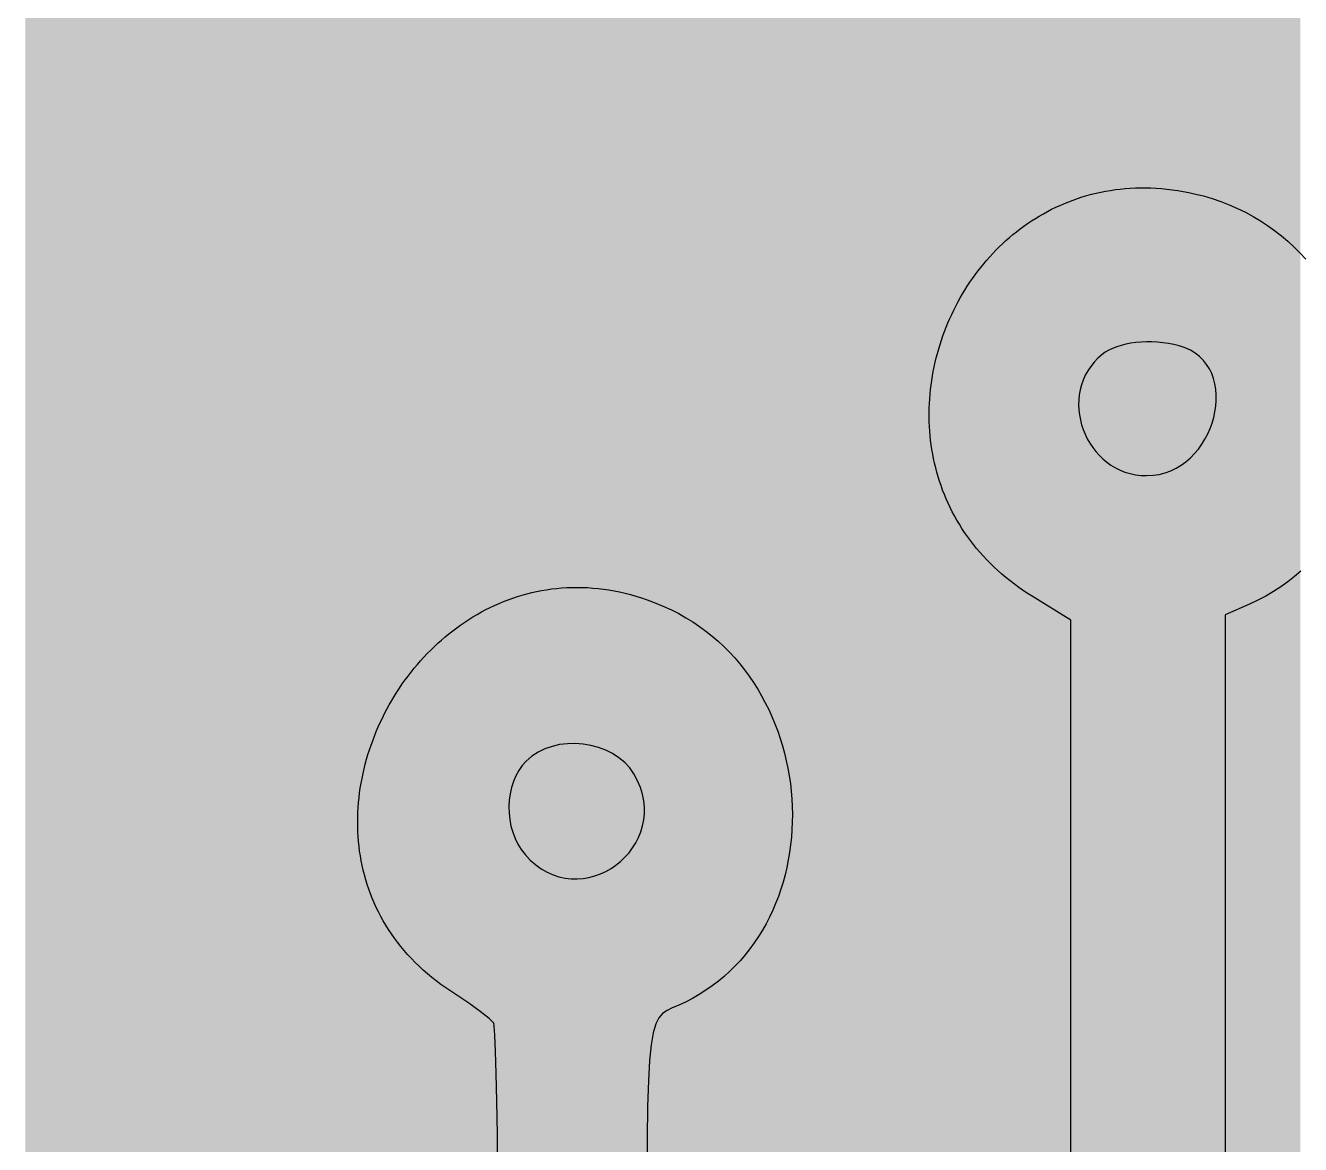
# Model space of a CAD drawing. Header units: inches. Extents: x -14 to 338, y 0 to 125.
# Drawn here: x 19.329 to 22.33, y 62.623 to 65.257 of the extents above; entities that cross this region are included whole.
import ezdxf

# ---------------------------------------------------------------- set-up
doc = ezdxf.new("R2010")
doc.units = ezdxf.units.IN
doc.layers.add('Bottom Layer', color=5, linetype='Continuous')
doc.layers.add('Bottom Overlay', color=54, linetype='Continuous')

# ---------------------------------------------------------------- blocks, each defined once
blk = doc.blocks.new('IMPORTED_IMAGE_B_2')
at = {"layer": 'Bottom Overlay'}
for p, q in [((9.2127, -0.0014), (9.2238, 0.0013)), ((9.2238, 0.0013), (9.2349, 0.0037)), ((9.2349, 0.0037), (9.2462, 0.0059)), ((9.2462, 0.0059), (9.2576, 0.0079)), ((9.2576, 0.0079), (9.2692, 0.0096)), ((9.2692, 0.0096), (9.2808, 0.011)), ((9.2808, 0.011), (9.2926, 0.0121)), ((9.2926, 0.0121), (9.3044, 0.0129)), ((9.3044, 0.0129), (9.3164, 0.0135)), ((9.3164, 0.0135), (9.3285, 0.0138)), ((9.3285, 0.0138), (9.3407, 0.0138)), ((9.3407, 0.0138), (9.353, 0.0135)), ((9.353, 0.0135), (9.3654, 0.0129)), ((9.3654, 0.0129), (9.3779, 0.012)), ((9.3779, 0.012), (9.3905, 0.0108)), ((9.3905, 0.0108), (9.4032, 0.0092)), ((9.4032, 0.0092), (9.416, 0.0074)), ((9.416, 0.0074), (9.4289, 0.0053)), ((9.4289, 0.0053), (9.4419, 0.0028)), ((9.4419, 0.0028), (9.455, 0)), ((9.455, 0), (9.4764, -0.0053)), ((9.1289, -0.0319), (9.1389, -0.0273)), ((9.1389, -0.0273), (9.1491, -0.0229)), ((9.1491, -0.0229), (9.1594, -0.0187)), ((9.1594, -0.0187), (9.1698, -0.0148)), ((9.1698, -0.0148), (9.1803, -0.0111)), ((9.1803, -0.0111), (9.191, -0.0076)), ((9.191, -0.0076), (9.2018, -0.0044)), ((9.2018, -0.0044), (9.2127, -0.0014)), ((9.4764, -0.0053), (9.4973, -0.0114)), ((9.4973, -0.0114), (9.5176, -0.0183)), ((9.5176, -0.0183), (9.5373, -0.026)), ((9.5373, -0.026), (9.5565, -0.0344)), ((9.0717, -0.0641), (9.0809, -0.0582)), ((9.0809, -0.0582), (9.0902, -0.0525)), ((9.0902, -0.0525), (9.0997, -0.047)), ((9.0997, -0.047), (9.1093, -0.0418)), ((9.1093, -0.0418), (9.1191, -0.0367)), ((9.1191, -0.0367), (9.1289, -0.0319)), ((9.5565, -0.0344), (9.5752, -0.0435)), ((9.5752, -0.0435), (9.5932, -0.0533)), ((9.5932, -0.0533), (9.6107, -0.0637)), ((9.0281, -0.0963), (9.0365, -0.0895)), ((9.0365, -0.0895), (9.0451, -0.0828)), ((9.0451, -0.0828), (9.0538, -0.0764)), ((9.0538, -0.0764), (9.0627, -0.0701)), ((9.0627, -0.0701), (9.0717, -0.0641)), ((9.6107, -0.0637), (9.6276, -0.0748)), ((9.6276, -0.0748), (9.644, -0.0866)), ((9.644, -0.0866), (9.6598, -0.0989)), ((8.9959, -0.1253), (9.0037, -0.1178)), ((9.0037, -0.1178), (9.0117, -0.1104)), ((9.0117, -0.1104), (9.0198, -0.1033)), ((9.0198, -0.1033), (9.0281, -0.0963)), ((9.6598, -0.0989), (9.675, -0.1117)), ((9.675, -0.1117), (9.6896, -0.1252)), ((8.9663, -0.1568), (8.9734, -0.1487)), ((8.9734, -0.1487), (8.9808, -0.1408)), ((8.9808, -0.1408), (8.9882, -0.1329)), ((8.9882, -0.1329), (8.9959, -0.1253)), ((9.6896, -0.1252), (9.7036, -0.1391)), ((9.7036, -0.1391), (9.7171, -0.1536)), ((8.9458, -0.182), (8.9524, -0.1735)), ((8.9524, -0.1735), (8.9593, -0.1651)), ((8.9593, -0.1651), (8.9663, -0.1568)), ((8.9208, -0.2175), (8.9268, -0.2084)), ((8.9268, -0.2084), (8.933, -0.1995)), ((8.933, -0.1995), (8.9393, -0.1907)), ((8.9393, -0.1907), (8.9458, -0.182)), ((8.904, -0.2453), (8.9094, -0.2359)), ((8.9094, -0.2359), (8.9151, -0.2267)), ((8.9151, -0.2267), (8.9208, -0.2175)), ((8.8888, -0.2741), (8.8937, -0.2644)), ((8.8937, -0.2644), (8.8988, -0.2548)), ((8.8988, -0.2548), (8.904, -0.2453)), ((8.8753, -0.3038), (8.8796, -0.2938)), ((8.8796, -0.2938), (8.8841, -0.2839)), ((8.8841, -0.2839), (8.8888, -0.2741)), ((8.8634, -0.3341), (8.8672, -0.3239)), ((8.8672, -0.3239), (8.8711, -0.3138)), ((8.8711, -0.3138), (8.8753, -0.3038)), ((8.8534, -0.3652), (8.8565, -0.3548)), ((8.8565, -0.3548), (8.8599, -0.3444)), ((8.8599, -0.3444), (8.8634, -0.3341)), ((9.2827, -0.3568), (9.2723, -0.3601)), ((9.2938, -0.3541), (9.2827, -0.3568)), ((9.2827, -0.3568), (9.2827, -0.3568)), ((9.3053, -0.3519), (9.2938, -0.3541)), ((9.2938, -0.3541), (9.2938, -0.3541)), ((9.3173, -0.3503), (9.3053, -0.3519)), ((9.3053, -0.3519), (9.3053, -0.3519)), ((9.3297, -0.3492), (9.3173, -0.3503)), ((9.3173, -0.3503), (9.3173, -0.3503)), ((9.3423, -0.3487), (9.3297, -0.3492)), ((9.3297, -0.3492), (9.3297, -0.3492)), ((9.3551, -0.3488), (9.3423, -0.3487)), ((9.3423, -0.3487), (9.3423, -0.3487)), ((9.3681, -0.3495), (9.3551, -0.3488)), ((9.3551, -0.3488), (9.3551, -0.3488)), ((9.3811, -0.3507), (9.3681, -0.3495)), ((9.3681, -0.3495), (9.3681, -0.3495)), ((9.3941, -0.3526), (9.3811, -0.3507)), ((9.3811, -0.3507), (9.3811, -0.3507)), ((9.407, -0.3551), (9.3941, -0.3526)), ((9.3941, -0.3526), (9.3941, -0.3526)), ((9.4197, -0.3581), (9.407, -0.3551)), ((9.407, -0.3551), (9.407, -0.3551)), ((9.4335, -0.3627), (9.4197, -0.3581)), ((9.4197, -0.3581), (9.4197, -0.3581)), ((8.8451, -0.3967), (8.8477, -0.3861)), ((8.8477, -0.3861), (8.8504, -0.3756)), ((8.8504, -0.3756), (8.8534, -0.3652)), ((9.2279, -0.3871), (9.219, -0.3965)), ((9.2379, -0.3783), (9.2279, -0.3871)), ((9.2279, -0.3871), (9.2279, -0.3871)), ((9.2452, -0.373), (9.2379, -0.3783)), ((9.2379, -0.3783), (9.2379, -0.3783)), ((9.2535, -0.3682), (9.2452, -0.373)), ((9.2452, -0.373), (9.2452, -0.373)), ((9.2625, -0.3639), (9.2535, -0.3682)), ((9.2535, -0.3682), (9.2535, -0.3682)), ((9.2723, -0.3601), (9.2625, -0.3639)), ((9.2625, -0.3639), (9.2625, -0.3639)), ((9.2723, -0.3601), (9.2723, -0.3601)), ((9.446, -0.3684), (9.4335, -0.3627)), ((9.4335, -0.3627), (9.4335, -0.3627)), ((9.4573, -0.3753), (9.446, -0.3684)), ((9.446, -0.3684), (9.446, -0.3684)), ((9.4674, -0.3832), (9.4573, -0.3753)), ((9.4573, -0.3753), (9.4573, -0.3753)), ((9.4763, -0.3921), (9.4674, -0.3832)), ((9.4674, -0.3832), (9.4674, -0.3832)), ((8.8387, -0.4287), (8.8407, -0.418)), ((8.8407, -0.418), (8.8428, -0.4073)), ((8.8428, -0.4073), (8.8451, -0.3967)), ((9.2042, -0.4166), (9.1983, -0.4273)), ((9.2111, -0.4063), (9.2042, -0.4166)), ((9.2042, -0.4166), (9.2042, -0.4166)), ((9.219, -0.3965), (9.2111, -0.4063)), ((9.2111, -0.4063), (9.2111, -0.4063)), ((9.219, -0.3965), (9.219, -0.3965)), ((9.4839, -0.4018), (9.4763, -0.3921)), ((9.4763, -0.3921), (9.4763, -0.3921)), ((9.4905, -0.4122), (9.4839, -0.4018)), ((9.4839, -0.4018), (9.4839, -0.4018)), ((9.4959, -0.4234), (9.4905, -0.4122)), ((9.4905, -0.4122), (9.4905, -0.4122)), ((8.8355, -0.4502), (8.837, -0.4394)), ((8.837, -0.4394), (8.8387, -0.4287)), ((9.1894, -0.4497), (9.1864, -0.4612)), ((9.1934, -0.4384), (9.1894, -0.4497)), ((9.1894, -0.4497), (9.1894, -0.4497)), ((9.1983, -0.4273), (9.1934, -0.4384)), ((9.1934, -0.4384), (9.1934, -0.4384)), ((9.1983, -0.4273), (9.1983, -0.4273)), ((9.5001, -0.4351), (9.4959, -0.4234)), ((9.4959, -0.4234), (9.4959, -0.4234)), ((9.5033, -0.4474), (9.5001, -0.4351)), ((9.5001, -0.4351), (9.5001, -0.4351)), ((9.5054, -0.46), (9.5033, -0.4474)), ((9.5033, -0.4474), (9.5033, -0.4474)), ((8.8323, -0.4826), (8.8331, -0.4718)), ((8.8331, -0.4718), (8.8342, -0.461)), ((8.8342, -0.461), (8.8355, -0.4502)), ((9.1843, -0.4729), (9.1831, -0.4847)), ((9.1864, -0.4612), (9.1843, -0.4729)), ((9.1843, -0.4729), (9.1843, -0.4729)), ((9.1864, -0.4612), (9.1864, -0.4612)), ((9.5065, -0.473), (9.5054, -0.46)), ((9.5054, -0.46), (9.5054, -0.46)), ((9.5065, -0.4862), (9.5065, -0.473)), ((9.5065, -0.473), (9.5065, -0.473)), ((8.831, -0.5152), (8.8312, -0.5043)), ((8.8312, -0.5043), (8.8316, -0.4935)), ((8.8316, -0.4935), (8.8323, -0.4826)), ((9.1831, -0.4847), (9.1827, -0.4966)), ((9.1827, -0.4966), (9.1827, -0.4966)), ((9.1827, -0.4966), (9.1832, -0.5085)), ((9.1831, -0.4847), (9.1831, -0.4847)), ((9.1832, -0.5085), (9.1832, -0.5085)), ((9.1832, -0.5085), (9.1846, -0.5203)), ((9.5036, -0.513), (9.5056, -0.4996)), ((9.5056, -0.4996), (9.5065, -0.4862)), ((9.5056, -0.4996), (9.5056, -0.4996)), ((9.5065, -0.4862), (9.5065, -0.4862)), ((8.831, -0.5261), (8.831, -0.5152)), ((8.8312, -0.5369), (8.831, -0.5261)), ((8.8317, -0.5478), (8.8312, -0.5369)), ((9.1846, -0.5203), (9.1846, -0.5203)), ((9.1846, -0.5203), (9.1868, -0.532)), ((9.1868, -0.532), (9.1868, -0.532)), ((9.1868, -0.532), (9.1897, -0.5436)), ((9.4922, -0.5527), (9.4969, -0.5396)), ((9.4969, -0.5396), (9.5007, -0.5264)), ((9.4969, -0.5396), (9.4969, -0.5396)), ((9.5007, -0.5264), (9.5036, -0.513)), ((9.5007, -0.5264), (9.5007, -0.5264)), ((9.5036, -0.513), (9.5036, -0.513)), ((8.8324, -0.5587), (8.8317, -0.5478)), ((8.8333, -0.5695), (8.8324, -0.5587)), ((8.8345, -0.5803), (8.8333, -0.5695)), ((9.1897, -0.5436), (9.1897, -0.5436)), ((9.1897, -0.5436), (9.1935, -0.5549)), ((9.1935, -0.5549), (9.1935, -0.5549)), ((9.1935, -0.5549), (9.198, -0.566)), ((9.198, -0.566), (9.198, -0.566)), ((9.198, -0.566), (9.2032, -0.5768)), ((9.48, -0.5778), (9.4865, -0.5654)), ((9.4865, -0.5654), (9.4922, -0.5527)), ((9.4865, -0.5654), (9.4865, -0.5654)), ((9.4922, -0.5527), (9.4922, -0.5527)), ((8.8358, -0.5911), (8.8345, -0.5803)), ((8.8375, -0.6019), (8.8358, -0.5911)), ((9.2032, -0.5768), (9.2032, -0.5768)), ((9.2032, -0.5768), (9.2092, -0.5872)), ((9.2092, -0.5872), (9.2092, -0.5872)), ((9.2092, -0.5872), (9.2158, -0.5972)), ((9.2158, -0.5972), (9.2158, -0.5972)), ((9.2158, -0.5972), (9.2232, -0.6066)), ((9.4645, -0.601), (9.4727, -0.5897)), ((9.4727, -0.5897), (9.48, -0.5778)), ((9.4727, -0.5897), (9.4727, -0.5897)), ((9.48, -0.5778), (9.48, -0.5778)), ((8.8393, -0.6127), (8.8375, -0.6019)), ((8.8414, -0.6234), (8.8393, -0.6127)), ((8.8437, -0.6341), (8.8414, -0.6234)), ((9.2232, -0.6066), (9.2232, -0.6066)), ((9.2232, -0.6066), (9.2311, -0.6156)), ((9.2311, -0.6156), (9.2311, -0.6156)), ((9.2311, -0.6156), (9.2398, -0.6239)), ((9.2398, -0.6239), (9.2398, -0.6239)), ((9.2398, -0.6239), (9.249, -0.6316)), ((9.4353, -0.6306), (9.4458, -0.6215)), ((9.4458, -0.6215), (9.4556, -0.6116)), ((9.4458, -0.6215), (9.4458, -0.6215)), ((9.4556, -0.6116), (9.4645, -0.601)), ((9.4556, -0.6116), (9.4556, -0.6116)), ((9.4645, -0.601), (9.4645, -0.601)), ((8.8463, -0.6448), (8.8437, -0.6341)), ((8.8491, -0.6554), (8.8463, -0.6448)), ((8.8521, -0.666), (8.8491, -0.6554)), ((9.249, -0.6316), (9.249, -0.6316)), ((9.249, -0.6316), (9.2588, -0.6386)), ((9.2588, -0.6386), (9.2588, -0.6386)), ((9.2588, -0.6386), (9.2692, -0.6449)), ((9.2692, -0.6449), (9.2692, -0.6449)), ((9.2692, -0.6449), (9.2802, -0.6503)), ((9.2802, -0.6503), (9.2802, -0.6503)), ((9.2802, -0.6503), (9.2917, -0.6549)), ((9.2917, -0.6549), (9.2917, -0.6549)), ((9.2917, -0.6549), (9.3037, -0.6585)), ((9.3037, -0.6585), (9.3037, -0.6585)), ((9.3037, -0.6585), (9.3162, -0.6612)), ((9.3724, -0.6604), (9.3863, -0.6568)), ((9.3863, -0.6568), (9.3996, -0.652)), ((9.3863, -0.6568), (9.3863, -0.6568)), ((9.3996, -0.652), (9.4122, -0.6459)), ((9.3996, -0.652), (9.3996, -0.652)), ((9.4122, -0.6459), (9.4241, -0.6388)), ((9.4122, -0.6459), (9.4122, -0.6459)), ((9.4241, -0.6388), (9.4353, -0.6306)), ((9.4241, -0.6388), (9.4241, -0.6388)), ((9.4353, -0.6306), (9.4353, -0.6306)), ((8.8554, -0.6765), (8.8521, -0.666)), ((8.859, -0.6869), (8.8554, -0.6765)), ((8.8627, -0.6973), (8.859, -0.6869)), ((9.3162, -0.6612), (9.3162, -0.6612)), ((9.3162, -0.6612), (9.3292, -0.6628)), ((9.3292, -0.6628), (9.3292, -0.6628)), ((9.3292, -0.6628), (9.3427, -0.6634)), ((9.3427, -0.6634), (9.3578, -0.6626)), ((9.3427, -0.6634), (9.3427, -0.6634)), ((9.3578, -0.6626), (9.3724, -0.6604)), ((9.3578, -0.6626), (9.3578, -0.6626)), ((9.3724, -0.6604), (9.3724, -0.6604)), ((8.8668, -0.7077), (8.8627, -0.6973)), ((8.8711, -0.7179), (8.8668, -0.7077)), ((8.8756, -0.7281), (8.8711, -0.7179)), ((8.8804, -0.7383), (8.8756, -0.7281)), ((8.8854, -0.7483), (8.8804, -0.7383)), ((8.8907, -0.7583), (8.8854, -0.7483)), ((8.8963, -0.7682), (8.8907, -0.7583)), ((8.9021, -0.7779), (8.8963, -0.7682)), ((8.9082, -0.7876), (8.9021, -0.7779)), ((8.9145, -0.7972), (8.9082, -0.7876)), ((8.9212, -0.8067), (8.9145, -0.7972)), ((8.928, -0.8161), (8.9212, -0.8067)), ((8.9352, -0.8254), (8.928, -0.8161)), ((8.9426, -0.8346), (8.9352, -0.8254)), ((8.9503, -0.8436), (8.9426, -0.8346)), ((8.9582, -0.8525), (8.9503, -0.8436)), ((8.9665, -0.8613), (8.9582, -0.8525)), ((8.975, -0.87), (8.9665, -0.8613)), ((8.9837, -0.8785), (8.975, -0.87)), ((8.9928, -0.8869), (8.9837, -0.8785)), ((9.0021, -0.8952), (8.9928, -0.8869)), ((9.0118, -0.9033), (9.0021, -0.8952)), ((9.7055, -0.8881), (9.6905, -0.901)), ((7.9304, -0.9318), (7.9421, -0.9301)), ((7.9421, -0.9301), (7.9539, -0.9287)), ((7.9539, -0.9287), (7.9658, -0.9276)), ((7.9658, -0.9276), (7.9779, -0.9269)), ((7.9779, -0.9269), (7.99, -0.9264)), ((7.99, -0.9264), (8.0021, -0.9263)), ((8.0021, -0.9263), (8.0144, -0.9265)), ((8.0144, -0.9265), (8.0267, -0.927)), ((8.0267, -0.927), (8.0392, -0.9279)), ((8.0392, -0.9279), (8.0517, -0.929)), ((8.0517, -0.929), (8.0642, -0.9306)), ((9.0217, -0.9113), (9.0118, -0.9033)), ((9.0319, -0.9191), (9.0217, -0.9113)), ((9.0424, -0.9267), (9.0319, -0.9191)), ((9.0531, -0.9342), (9.0424, -0.9267)), ((9.6583, -0.9251), (9.6411, -0.9362)), ((9.6748, -0.9133), (9.6583, -0.9251)), ((9.6905, -0.901), (9.6748, -0.9133)), ((7.8187, -0.9641), (7.8294, -0.9596)), ((7.8294, -0.9596), (7.8402, -0.9555)), ((7.8402, -0.9555), (7.8511, -0.9515)), ((7.8511, -0.9515), (7.8621, -0.9479)), ((7.8621, -0.9479), (7.8732, -0.9445)), ((7.8732, -0.9445), (7.8844, -0.9414)), ((7.8844, -0.9414), (7.8957, -0.9386)), ((7.8957, -0.9386), (7.9072, -0.936)), ((7.9072, -0.936), (7.9187, -0.9337)), ((7.9187, -0.9337), (7.9304, -0.9318)), ((8.0642, -0.9306), (8.0769, -0.9324)), ((8.0769, -0.9324), (8.0896, -0.9347)), ((8.0896, -0.9347), (8.1023, -0.9372)), ((8.1023, -0.9372), (8.1152, -0.9402)), ((8.1152, -0.9402), (8.1281, -0.9435)), ((8.1281, -0.9435), (8.141, -0.9471)), ((8.141, -0.9471), (8.154, -0.9512)), ((8.154, -0.9512), (8.1671, -0.9556)), ((8.1671, -0.9556), (8.1802, -0.9604)), ((9.0642, -0.9415), (9.0531, -0.9342)), ((9.0755, -0.9487), (9.0642, -0.9415)), ((9.1644, -1.0034), (9.0755, -0.9487)), ((9.6044, -0.9565), (9.5849, -0.9656)), ((9.6231, -0.9467), (9.6044, -0.9565)), ((9.6411, -0.9362), (9.6231, -0.9467)), ((7.7574, -0.9957), (7.7673, -0.9899)), ((7.7673, -0.9899), (7.7773, -0.9842)), ((7.7773, -0.9842), (7.7875, -0.9788)), ((7.7875, -0.9788), (7.7978, -0.9737)), ((7.7978, -0.9737), (7.8082, -0.9687)), ((7.8082, -0.9687), (7.8187, -0.9641)), ((8.1802, -0.9604), (8.1934, -0.9656)), ((8.1934, -0.9656), (8.2066, -0.9712)), ((8.2066, -0.9712), (8.2244, -0.9794)), ((8.2244, -0.9794), (8.2417, -0.9882)), ((8.2417, -0.9882), (8.2585, -0.9977)), ((9.5849, -0.9656), (9.5277, -0.991)), ((7.7192, -1.0214), (7.7285, -1.0146)), ((7.7285, -1.0146), (7.738, -1.0081)), ((7.738, -1.0081), (7.7476, -1.0018)), ((7.7476, -1.0018), (7.7574, -0.9957)), ((8.2585, -0.9977), (8.2748, -1.0077)), ((8.2748, -1.0077), (8.2905, -1.0183)), ((8.2905, -1.0183), (8.3056, -1.0294)), ((9.1644, -3.7075), (9.1644, -1.0034)), ((9.5277, -0.991), (9.5277, -4.7241)), ((7.6833, -1.0503), (7.692, -1.0427)), ((7.692, -1.0427), (7.7009, -1.0354)), ((7.7009, -1.0354), (7.71, -1.0283)), ((7.71, -1.0283), (7.7192, -1.0214)), ((8.3056, -1.0294), (8.3203, -1.0411)), ((8.3203, -1.0411), (8.3343, -1.0532)), ((7.6499, -1.0822), (7.658, -1.0739)), ((7.658, -1.0739), (7.6663, -1.0659)), ((7.6663, -1.0659), (7.6747, -1.058)), ((7.6747, -1.058), (7.6833, -1.0503)), ((8.3343, -1.0532), (8.3479, -1.0658)), ((8.3479, -1.0658), (8.3609, -1.0789)), ((8.3609, -1.0789), (8.3734, -1.0925)), ((7.6191, -1.1167), (7.6266, -1.1079)), ((7.6266, -1.1079), (7.6342, -1.0991)), ((7.6342, -1.0991), (7.6419, -1.0906)), ((7.6419, -1.0906), (7.6499, -1.0822)), ((8.3734, -1.0925), (8.3853, -1.1064)), ((8.3853, -1.1064), (8.3967, -1.1207)), ((7.5979, -1.1443), (7.6048, -1.135)), ((7.6048, -1.135), (7.6119, -1.1258)), ((7.6119, -1.1258), (7.6191, -1.1167)), ((8.3967, -1.1207), (8.4075, -1.1355)), ((8.4075, -1.1355), (8.4178, -1.1505)), ((7.5782, -1.173), (7.5846, -1.1633)), ((7.5846, -1.1633), (7.5911, -1.1537)), ((7.5911, -1.1537), (7.5979, -1.1443)), ((8.4178, -1.1505), (8.4275, -1.166)), ((8.4275, -1.166), (8.4367, -1.1817)), ((7.5603, -1.2029), (7.5661, -1.1928)), ((7.5661, -1.1928), (7.5721, -1.1829)), ((7.5721, -1.1829), (7.5782, -1.173)), ((8.4367, -1.1817), (8.4454, -1.1977)), ((8.4454, -1.1977), (8.4535, -1.2141)), ((7.5442, -1.2338), (7.5494, -1.2234)), ((7.5494, -1.2234), (7.5547, -1.2131)), ((7.5547, -1.2131), (7.5603, -1.2029)), ((8.4535, -1.2141), (8.4611, -1.2306)), ((7.5299, -1.2655), (7.5344, -1.2548)), ((7.5344, -1.2548), (7.5392, -1.2443)), ((7.5392, -1.2443), (7.5442, -1.2338)), ((8.4611, -1.2306), (8.4681, -1.2474)), ((8.4681, -1.2474), (8.4745, -1.2645)), ((7.5174, -1.298), (7.5214, -1.2871)), ((7.5214, -1.2871), (7.5255, -1.2762)), ((7.5255, -1.2762), (7.5299, -1.2655)), ((8.4745, -1.2645), (8.4804, -1.2817)), ((8.4804, -1.2817), (8.4858, -1.2991)), ((7.507, -1.331), (7.5102, -1.3199)), ((7.5102, -1.3199), (7.5137, -1.3089)), ((7.5137, -1.3089), (7.5174, -1.298)), ((7.9105, -1.314), (7.8957, -1.3235)), ((7.9265, -1.3063), (7.9105, -1.314)), ((7.9105, -1.314), (7.9105, -1.314)), ((7.9435, -1.3005), (7.9265, -1.3063)), ((7.9265, -1.3063), (7.9265, -1.3063)), ((7.9612, -1.2965), (7.9435, -1.3005)), ((7.9435, -1.3005), (7.9435, -1.3005)), ((7.9795, -1.2943), (7.9612, -1.2965)), ((7.9612, -1.2965), (7.9612, -1.2965)), ((7.998, -1.2939), (7.9795, -1.2943)), ((7.9795, -1.2943), (7.9795, -1.2943)), ((8.0165, -1.2953), (7.998, -1.2939)), ((7.998, -1.2939), (7.998, -1.2939)), ((8.0349, -1.2983), (8.0165, -1.2953)), ((8.0165, -1.2953), (8.0165, -1.2953)), ((8.0527, -1.3031), (8.0349, -1.2983)), ((8.0349, -1.2983), (8.0349, -1.2983)), ((8.0698, -1.3095), (8.0527, -1.3031)), ((8.0527, -1.3031), (8.0527, -1.3031)), ((8.086, -1.3176), (8.0698, -1.3095)), ((8.0698, -1.3095), (8.0698, -1.3095)), ((8.101, -1.3272), (8.086, -1.3176)), ((8.086, -1.3176), (8.086, -1.3176)), ((8.4858, -1.2991), (8.4906, -1.3167)), ((8.4906, -1.3167), (8.4948, -1.3344)), ((7.5011, -1.3534), (7.5039, -1.3422)), ((7.5039, -1.3422), (7.507, -1.331)), ((7.8731, -1.3456), (7.865, -1.3573)), ((7.8824, -1.335), (7.8731, -1.3456)), ((7.8731, -1.3456), (7.8731, -1.3456)), ((7.8957, -1.3235), (7.8824, -1.335)), ((7.8824, -1.335), (7.8824, -1.335)), ((7.8957, -1.3235), (7.8957, -1.3235)), ((8.1145, -1.3384), (8.101, -1.3272)), ((8.101, -1.3272), (8.101, -1.3272)), ((8.1264, -1.3512), (8.1145, -1.3384)), ((8.1145, -1.3384), (8.1145, -1.3384)), ((8.4948, -1.3344), (8.4985, -1.3522)), ((7.4941, -1.3872), (7.4962, -1.3759)), ((7.4962, -1.3759), (7.4986, -1.3646)), ((7.4986, -1.3646), (7.5011, -1.3534)), ((7.858, -1.3699), (7.8524, -1.3834)), ((7.865, -1.3573), (7.858, -1.3699)), ((7.858, -1.3699), (7.858, -1.3699)), ((7.865, -1.3573), (7.865, -1.3573)), ((8.1363, -1.3655), (8.1264, -1.3512)), ((8.1264, -1.3512), (8.1264, -1.3512)), ((8.1447, -1.3814), (8.1363, -1.3655)), ((8.1363, -1.3655), (8.1363, -1.3655)), ((8.4985, -1.3522), (8.5017, -1.3701)), ((8.5017, -1.3701), (8.5043, -1.3881)), ((7.4892, -1.4213), (7.4906, -1.4099)), ((7.4906, -1.4099), (7.4922, -1.3985)), ((7.4922, -1.3985), (7.4941, -1.3872)), ((7.8479, -1.3975), (7.8446, -1.4121)), ((7.8524, -1.3834), (7.8479, -1.3975)), ((7.8479, -1.3975), (7.8479, -1.3975)), ((7.8524, -1.3834), (7.8524, -1.3834)), ((8.1514, -1.3973), (8.1447, -1.3814)), ((8.1447, -1.3814), (8.1447, -1.3814)), ((8.1562, -1.413), (8.1514, -1.3973)), ((8.1514, -1.3973), (8.1514, -1.3973)), ((8.5043, -1.3881), (8.5063, -1.4061)), ((8.5063, -1.4061), (8.5078, -1.4242)), ((7.4872, -1.4442), (7.4881, -1.4327)), ((7.4881, -1.4327), (7.4892, -1.4213)), ((7.8426, -1.4272), (7.8418, -1.4424)), ((7.8446, -1.4121), (7.8426, -1.4272)), ((7.8426, -1.4272), (7.8426, -1.4272)), ((7.8446, -1.4121), (7.8446, -1.4121)), ((8.1594, -1.4286), (8.1562, -1.413)), ((8.1562, -1.413), (8.1562, -1.413)), ((8.1609, -1.4439), (8.1594, -1.4286)), ((8.1594, -1.4286), (8.1594, -1.4286)), ((8.5078, -1.4242), (8.5087, -1.4423)), ((7.486, -1.4785), (7.4861, -1.4671)), ((7.4861, -1.4671), (7.4865, -1.4556)), ((7.4865, -1.4556), (7.4872, -1.4442)), ((7.8418, -1.4424), (7.8418, -1.4424)), ((7.8418, -1.4424), (7.8423, -1.4578)), ((7.8423, -1.4578), (7.8423, -1.4578)), ((7.8423, -1.4578), (7.8439, -1.473)), ((8.1595, -1.4736), (8.1609, -1.4589)), ((8.1609, -1.4589), (8.1609, -1.4439)), ((8.1609, -1.4439), (8.1609, -1.4439)), ((8.1609, -1.4589), (8.1609, -1.4589)), ((8.5087, -1.4423), (8.5091, -1.4604)), ((8.5091, -1.4604), (8.5089, -1.4785)), ((7.4861, -1.4899), (7.486, -1.4785)), ((7.4865, -1.5014), (7.4861, -1.4899)), ((7.8439, -1.473), (7.8439, -1.473)), ((7.8439, -1.473), (7.8468, -1.4881)), ((7.8468, -1.4881), (7.8468, -1.4881)), ((7.8468, -1.4881), (7.8509, -1.5028)), ((8.1525, -1.5016), (8.1566, -1.4878)), ((8.1566, -1.4878), (8.1595, -1.4736)), ((8.1566, -1.4878), (8.1566, -1.4878)), ((8.1595, -1.4736), (8.1595, -1.4736)), ((8.5081, -1.4965), (8.5068, -1.5145)), ((8.5089, -1.4785), (8.5081, -1.4965)), ((7.4871, -1.5128), (7.4865, -1.5014)), ((7.488, -1.5242), (7.4871, -1.5128)), ((7.4892, -1.5356), (7.488, -1.5242)), ((7.8509, -1.5028), (7.8509, -1.5028)), ((7.8509, -1.5028), (7.8563, -1.517)), ((7.8563, -1.517), (7.8563, -1.517)), ((7.8563, -1.517), (7.8629, -1.5306)), ((8.1331, -1.5395), (8.1407, -1.5275)), ((8.1407, -1.5275), (8.1472, -1.5149)), ((8.1407, -1.5275), (8.1407, -1.5275)), ((8.1472, -1.5149), (8.1525, -1.5016)), ((8.1472, -1.5149), (8.1472, -1.5149)), ((8.1525, -1.5016), (8.1525, -1.5016)), ((8.5068, -1.5145), (8.505, -1.5324)), ((7.4906, -1.5469), (7.4892, -1.5356)), ((7.4923, -1.5583), (7.4906, -1.5469)), ((7.4943, -1.5695), (7.4923, -1.5583)), ((7.8629, -1.5306), (7.8629, -1.5306)), ((7.8629, -1.5306), (7.8708, -1.5433)), ((7.8708, -1.5433), (7.8708, -1.5433)), ((7.8708, -1.5433), (7.8798, -1.5551)), ((7.8798, -1.5551), (7.8798, -1.5551)), ((7.8798, -1.5551), (7.8922, -1.5682)), ((8.1151, -1.5614), (8.1246, -1.5509)), ((8.1246, -1.5509), (8.1331, -1.5395)), ((8.1246, -1.5509), (8.1246, -1.5509)), ((8.1331, -1.5395), (8.1331, -1.5395)), ((8.5025, -1.5502), (8.4995, -1.5679)), ((8.505, -1.5324), (8.5025, -1.5502)), ((7.4966, -1.5808), (7.4943, -1.5695)), ((7.4991, -1.592), (7.4966, -1.5808)), ((7.8922, -1.5682), (7.8922, -1.5682)), ((7.8922, -1.5682), (7.905, -1.5795)), ((7.905, -1.5795), (7.905, -1.5795)), ((7.905, -1.5795), (7.9182, -1.589)), ((7.9182, -1.589), (7.9182, -1.589)), ((7.9182, -1.589), (7.9318, -1.5968)), ((8.0699, -1.5949), (8.0822, -1.588)), ((8.0822, -1.588), (8.0939, -1.58)), ((8.0822, -1.588), (8.0822, -1.588)), ((8.0939, -1.58), (8.1049, -1.5712)), ((8.0939, -1.58), (8.0939, -1.58)), ((8.1049, -1.5712), (8.1151, -1.5614)), ((8.1049, -1.5712), (8.1049, -1.5712)), ((8.1151, -1.5614), (8.1151, -1.5614)), ((8.496, -1.5854), (8.4918, -1.6027)), ((8.4995, -1.5679), (8.496, -1.5854)), ((7.5019, -1.6032), (7.4991, -1.592)), ((7.5051, -1.6143), (7.5019, -1.6032)), ((7.5084, -1.6253), (7.5051, -1.6143)), ((7.9318, -1.5968), (7.9318, -1.5968)), ((7.9318, -1.5968), (7.9457, -1.603)), ((7.9457, -1.603), (7.9457, -1.603)), ((7.9457, -1.603), (7.9598, -1.6076)), ((7.9598, -1.6076), (7.9598, -1.6076)), ((7.9598, -1.6076), (7.974, -1.6107)), ((7.974, -1.6107), (7.974, -1.6107)), ((7.974, -1.6107), (7.9882, -1.6124)), ((7.9882, -1.6124), (7.9882, -1.6124)), ((7.9882, -1.6124), (8.0024, -1.6126)), ((8.0024, -1.6126), (8.0164, -1.6115)), ((8.0024, -1.6126), (8.0024, -1.6126)), ((8.0164, -1.6115), (8.0303, -1.6092)), ((8.0164, -1.6115), (8.0164, -1.6115)), ((8.0303, -1.6092), (8.0439, -1.6055)), ((8.0303, -1.6092), (8.0303, -1.6092)), ((8.0439, -1.6055), (8.0571, -1.6008)), ((8.0439, -1.6055), (8.0439, -1.6055)), ((8.0571, -1.6008), (8.0699, -1.5949)), ((8.0571, -1.6008), (8.0571, -1.6008)), ((8.0699, -1.5949), (8.0699, -1.5949)), ((8.4872, -1.6199), (8.4819, -1.6369)), ((8.4918, -1.6027), (8.4872, -1.6199)), ((7.5121, -1.6363), (7.5084, -1.6253)), ((7.5161, -1.6472), (7.5121, -1.6363)), ((7.5204, -1.658), (7.5161, -1.6472)), ((8.4819, -1.6369), (8.4761, -1.6536)), ((7.5249, -1.6688), (7.5204, -1.658)), ((7.5298, -1.6795), (7.5249, -1.6688)), ((7.5349, -1.6901), (7.5298, -1.6795)), ((8.4697, -1.6701), (8.4628, -1.6863)), ((8.4761, -1.6536), (8.4697, -1.6701)), ((7.5404, -1.7006), (7.5349, -1.6901)), ((7.5462, -1.711), (7.5404, -1.7006)), ((8.4553, -1.7023), (8.4472, -1.7179)), ((8.4628, -1.6863), (8.4553, -1.7023)), ((7.5523, -1.7213), (7.5462, -1.711)), ((7.5587, -1.7315), (7.5523, -1.7213)), ((7.5654, -1.7416), (7.5587, -1.7315)), ((8.4385, -1.7332), (8.4293, -1.7482)), ((8.4472, -1.7179), (8.4385, -1.7332)), ((7.5724, -1.7516), (7.5654, -1.7416)), ((7.5797, -1.7614), (7.5724, -1.7516)), ((7.5874, -1.7712), (7.5797, -1.7614)), ((8.4195, -1.7628), (8.4091, -1.777)), ((8.4293, -1.7482), (8.4195, -1.7628)), ((7.5953, -1.7808), (7.5874, -1.7712)), ((7.6036, -1.7903), (7.5953, -1.7808)), ((7.6123, -1.7996), (7.6036, -1.7903)), ((7.6212, -1.8088), (7.6123, -1.7996)), ((8.3982, -1.7908), (8.3867, -1.8042)), ((8.4091, -1.777), (8.3982, -1.7908)), ((7.6305, -1.8179), (7.6212, -1.8088)), ((7.6402, -1.8268), (7.6305, -1.8179)), ((7.6501, -1.8356), (7.6402, -1.8268)), ((8.362, -1.8297), (8.3487, -1.8417)), ((8.3746, -1.8172), (8.362, -1.8297)), ((8.3867, -1.8042), (8.3746, -1.8172)), ((7.6604, -1.8442), (7.6501, -1.8356)), ((7.6711, -1.8526), (7.6604, -1.8442)), ((7.6821, -1.8609), (7.6711, -1.8526)), ((8.3349, -1.8531), (8.3205, -1.8641)), ((8.3487, -1.8417), (8.3349, -1.8531)), ((7.6934, -1.869), (7.6821, -1.8609)), ((7.7051, -1.8769), (7.6934, -1.869)), ((7.7172, -1.8847), (7.7051, -1.8769)), ((7.7476, -1.9047), (7.7172, -1.8847)), ((8.29, -1.8844), (8.2739, -1.8936)), ((8.3056, -1.8745), (8.29, -1.8844)), ((8.3205, -1.8641), (8.3056, -1.8745)), ((7.7746, -1.9241), (7.7476, -1.9047)), ((8.2261, -1.9162), (8.214, -1.922)), ((8.24, -1.9103), (8.2261, -1.9162)), ((8.2572, -1.9023), (8.24, -1.9103)), ((8.2739, -1.8936), (8.2572, -1.9023)), ((7.7951, -1.9406), (7.7746, -1.9241)), ((7.8062, -1.9521), (7.7951, -1.9406)), ((8.1948, -1.9392), (8.1874, -1.9538)), ((8.2036, -1.9292), (8.1948, -1.9392)), ((8.214, -1.922), (8.2036, -1.9292)), ((7.8074, -1.9581), (7.8062, -1.9521)), ((7.8091, -1.9805), (7.8074, -1.9581)), ((8.1814, -1.9744), (8.1766, -2.0026)), ((8.1874, -1.9538), (8.1814, -1.9744)), ((7.8107, -2.0183), (7.8091, -1.9805)), ((8.1766, -2.0026), (8.1729, -2.04)), ((7.8122, -2.0704), (7.8107, -2.0183)), ((8.1729, -2.04), (8.1702, -2.088)), ((7.8136, -2.1358), (7.8122, -2.0704)), ((8.1702, -2.088), (8.1683, -2.1482)), ((7.8149, -2.2134), (7.8136, -2.1358)), ((8.1683, -2.1482), (8.1673, -2.2222)), ((7.8161, -2.3021), (7.8149, -2.2134)), ((8.1673, -2.2222), (8.1669, -2.3116))]:
    blk.add_line(p, q, dxfattribs=at)

msp = doc.modelspace()

# ---------------------------------------------------------------- linework, layer by layer
at = {"layer": 'Bottom Layer', "const_width": 3}
msp.add_lwpolyline([(20.8291, 46.4891), (20.8291, 71.8713)], dxfattribs=at)

# ---------------------------------------------------------------- block references
msp.add_blockref('IMPORTED_IMAGE_B_2', (12.6249, 64.8609))

doc.saveas('drawing.dxf')
